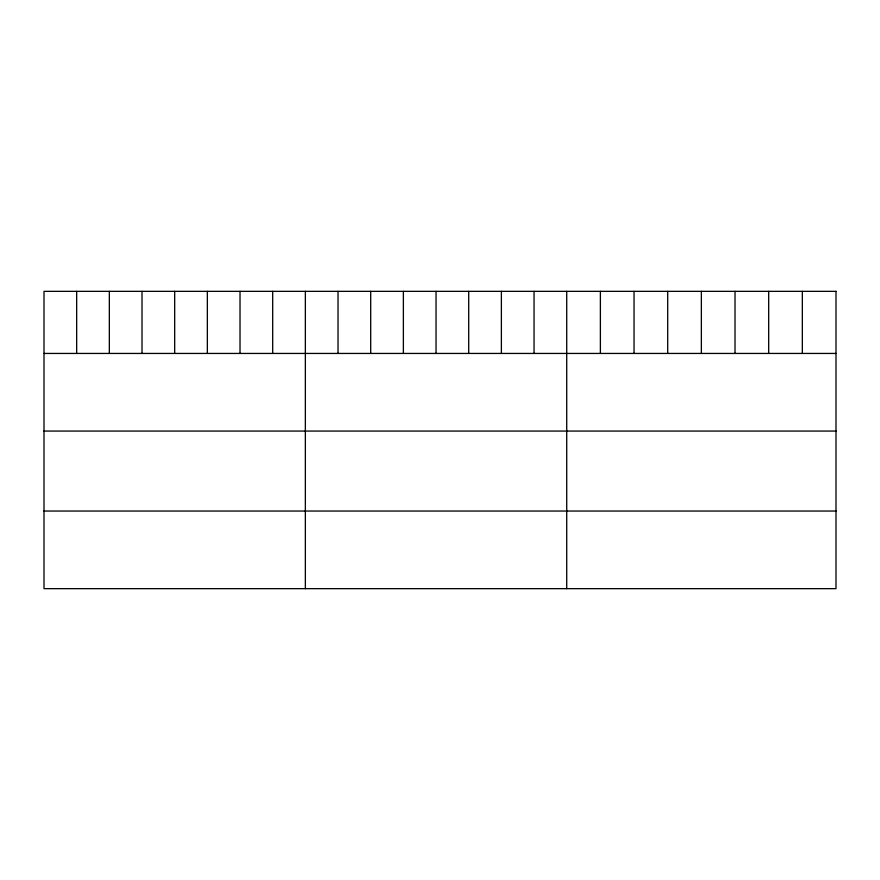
<?xml version="1.0" encoding="UTF-8"?>
<svg xmlns="http://www.w3.org/2000/svg" width="880" height="880" viewBox="0 0 880 880"><rect width="100%" height="100%" fill="white"/><g stroke="black" fill="none" stroke-linecap="round" stroke-linejoin="round"><path stroke-width="1.32" d="M44 353.441L836 353.441M44 431.068L836 431.068M44 511.038L836 511.038M802.34 291.346L802.34 353.441M768.68 291.346L768.68 353.441M735.02 291.346L735.02 353.441M701.36 291.346L701.36 353.441M667.7 291.346L667.7 353.441M634.04 291.346L634.04 353.441M600.38 291.346L600.38 353.441M566.72 291.346L566.72 588.654M534.05 291.346L534.05 353.441M501.38 291.346L501.38 353.441M468.71 291.346L468.71 353.441M436.04 291.346L436.04 353.441M403.37 291.346L403.37 353.441M370.7 291.346L370.7 353.441M338.03 291.346L338.03 353.441M305.36 291.346L305.36 588.654M272.69 291.346L272.69 353.441M240.02 291.346L240.02 353.441M207.35 291.346L207.35 353.441M174.68 291.346L174.68 353.441M142.01 291.346L142.01 353.441M109.34 291.346L109.34 353.441M76.67 291.346L76.67 353.441M836 291.346L44 291.346L44 588.654L836 588.654L836 291.346"/></g></svg>
